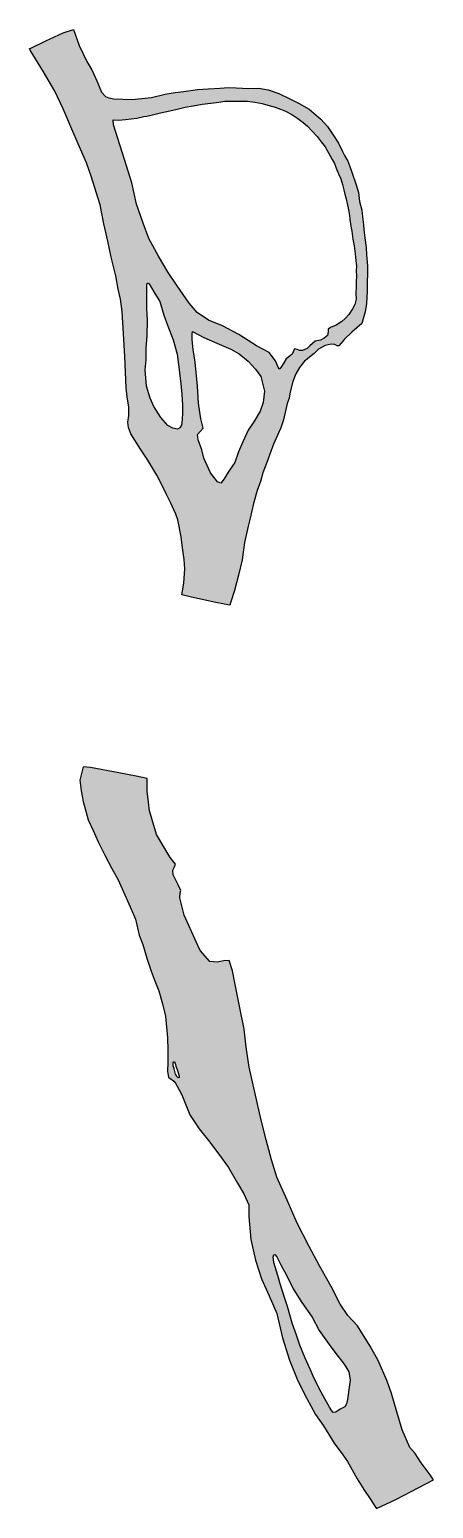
# Model space of a CAD drawing. Header units: millimetres. Extents: x 404993 to 513577, y 9044737 to 9162921.
# Drawn here: x 503773 to 513577, y 9127034 to 9162921 of the extents above; entities that cross this region are included whole.
import ezdxf

# ---------------------------------------------------------------- set-up
doc = ezdxf.new("R2010")
doc.units = ezdxf.units.MM
doc.layers.add('Mirari', color=8, linetype='Continuous')
doc.layers.add('Salomão', color=7, linetype='Continuous')

msp = doc.modelspace()

# ---------------------------------------------------------------- hatches: boundary and pattern name
at = {"layer": 'Mirari'}
h = msp.add_hatch(color=256, dxfattribs=at)
h.dxf.hatch_style = 1
h.paths.add_polyline_path([(507263, 9137776), (507257, 9137831), (507260, 9137863), (507265, 9137875), (507286, 9137875), (507305, 9137836), (507322, 9137766), (507354, 9137685), (507382, 9137605), (507407, 9137533), (507407, 9137492), (507384, 9137485), (507352, 9137514), (507316, 9137573), (507280, 9137699)], flags=16)
h.paths.add_polyline_path([(510981, 9129621), (510850, 9129855), (510682, 9130188), (510584, 9130417), (510467, 9130684), (510336, 9130993), (510253, 9131235), (510149, 9131530), (510036, 9131933), (509958, 9132153), (509856, 9132481), (509801, 9132690), (509700, 9133001), (509692, 9133073), (509690, 9133135), (509702, 9133188), (509727, 9133192), (509772, 9133143), (509883, 9132925), (510006, 9132711), (510174, 9132366), (510381, 9132033), (510637, 9131673), (510805, 9131349), (511047, 9131011), (511231, 9130757), (511383, 9130564), (511454, 9130467), (511524, 9130345), (511555, 9130144), (511526, 9129920), (511487, 9129675), (511463, 9129575), (511428, 9129499), (511315, 9129439), (511206, 9129369), (511145, 9129365), (511110, 9129406), (511054, 9129492), (511014, 9129562)], flags=16)
h.paths.add_polyline_path([(512196, 9127034), (512661, 9127254), (513038, 9127444), (513577, 9127731), (513497, 9127851), (513280, 9128143), (513130, 9128366), (513001, 9128510), (512817, 9128938), (512689, 9129374), (512557, 9129821), (512450, 9130123), (512238, 9130627), (512039, 9130972), (511736, 9131461), (511502, 9131714), (511315, 9131992), (511098, 9132417), (510813, 9132924), (510561, 9133389), (510270, 9133960), (510025, 9134511), (509779, 9135070), (509648, 9135495), (509516, 9135981), (509393, 9136458), (509240, 9137133), (509102, 9137742), (509029, 9138224), (508983, 9138665), (508872, 9139220), (508771, 9139704), (508703, 9140079), (508618, 9140327), (508489, 9140324), (508330, 9140287), (508146, 9140306), (507916, 9140575), (507824, 9140763), (507524, 9141430), (507419, 9141851), (507429, 9141973), (507444, 9142025), (507392, 9142154), (507260, 9142411), (507248, 9142524), (507294, 9142601), (507318, 9142668), (507186, 9142832), (506858, 9143389), (506748, 9143747), (506683, 9143963), (506659, 9144171), (506625, 9144440), (506625, 9144746), (506358, 9144800), (505939, 9144885), (505253, 9145011), (505072, 9145029), (504995, 9144705), (505029, 9144448), (505072, 9144191), (505194, 9143745), (505314, 9143488), (505448, 9143191), (505599, 9142889), (505773, 9142565), (505920, 9142284), (506055, 9141999), (506218, 9141633), (506346, 9141333), (506432, 9140944), (506524, 9140716), (506616, 9140386), (506724, 9140070), (506797, 9139875), (506911, 9139597), (506999, 9139276), (507070, 9138982), (507122, 9138454), (507131, 9138157), (507128, 9137873), (507122, 9137639), (507146, 9137501), (507302, 9137382), (507471, 9137073), (507661, 9136588), (507894, 9136242), (508115, 9135964), (508366, 9135628), (508602, 9135304), (508820, 9134928), (508973, 9134668), (509092, 9134405), (509092, 9134121), (509148, 9133561), (509258, 9133056), (509402, 9132607), (509589, 9132189), (509779, 9131766), (509917, 9131171), (510082, 9130635), (510288, 9130132), (510502, 9129700), (510714, 9129310), (510905, 9129040), (511168, 9128618), (511379, 9128336), (511490, 9128173), (511726, 9127748), (511888, 9127497), (512060, 9127244), (512152, 9127088)])
at = {"layer": 'Salomão'}
h = msp.add_hatch(color=256, dxfattribs=at)
h.dxf.hatch_style = 1
h.paths.add_polyline_path([(505804, 9160728), (505930, 9160726), (506103, 9160736), (506377, 9160771), (506545, 9160811), (506617, 9160823), (506789, 9160860), (506954, 9160897), (507176, 9160951), (507356, 9160986), (507554, 9161038), (507742, 9161068), (507965, 9161107), (508171, 9161139), (508366, 9161161), (508510, 9161182), (508740, 9161187), (508909, 9161184), (509061, 9161180), (509245, 9161158), (509416, 9161126), (509559, 9161087), (509707, 9161049), (509865, 9160993), (509982, 9160940), (510140, 9160860), (510285, 9160762), (510415, 9160665), (510518, 9160575), (510632, 9160454), (510753, 9160323), (510851, 9160198), (510946, 9160079), (511001, 9159985), (511063, 9159872), (511116, 9159765), (511175, 9159671), (511219, 9159560), (511276, 9159420), (511326, 9159300), (511371, 9159162), (511405, 9159030), (511428, 9158923), (511455, 9158810), (511486, 9158699), (511514, 9158546), (511539, 9158407), (511544, 9158309), (511573, 9158152), (511594, 9158027), (511621, 9157837), (511656, 9157676), (511674, 9157475), (511696, 9157315), (511707, 9157183), (511704, 9157065), (511707, 9156936), (511701, 9156805), (511701, 9156675), (511697, 9156520), (511701, 9156376), (511665, 9156248), (511612, 9156145), (511527, 9156005), (511438, 9155912), (511355, 9155834), (511212, 9155747), (511082, 9155688), (511022, 9155649), (511019, 9155589), (511003, 9155500), (510928, 9155430), (510832, 9155387), (510709, 9155358), (510579, 9155250), (510508, 9155180), (510402, 9155134), (510333, 9155134), (510268, 9155156), (510205, 9155177), (510199, 9155154), (510145, 9155048), (510069, 9154980), (509999, 9154928), (509948, 9154837), (509890, 9154748), (509848, 9154685), (509831, 9154685), (509807, 9154725), (509740, 9154886), (509593, 9155081), (509282, 9155244), (508850, 9155520), (508456, 9155735), (508115, 9155873), (507842, 9156052), (507644, 9156284), (507353, 9156706), (507139, 9157023), (506900, 9157419), (506670, 9157851), (506532, 9158223), (506366, 9158687), (506258, 9159203), (506080, 9159771), (505912, 9160278), (505811, 9160613)], flags=16)
h.paths.add_polyline_path([(507730, 9155596), (508004, 9155447), (508316, 9155311), (508655, 9155164), (508863, 9155052), (509083, 9154874), (509257, 9154683), (509384, 9154498), (509476, 9154145), (509442, 9153873), (509369, 9153662), (509215, 9153402), (509081, 9153198), (508952, 9152915), (508849, 9152673), (508753, 9152417), (508595, 9152177), (508499, 9152022), (508414, 9151917), (508336, 9151946), (508163, 9152162), (508002, 9152517), (507957, 9152724), (507866, 9152963), (507850, 9153094), (507913, 9153170), (507986, 9153252), (507930, 9153478), (507877, 9153856), (507851, 9154269), (507794, 9154853), (507741, 9155158), (507723, 9155390), (507719, 9155535)], flags=16)
h.paths.add_polyline_path([(506618, 9156442), (506616, 9156589), (506618, 9156717), (506629, 9156766), (506648, 9156768), (506676, 9156747), (506787, 9156554), (506934, 9156321), (507036, 9155990), (507121, 9155748), (507257, 9155392), (507360, 9155046), (507383, 9154861), (507446, 9154327), (507472, 9154076), (507483, 9153803), (507489, 9153621), (507476, 9153457), (507460, 9153325), (507418, 9153259), (507366, 9153227), (507252, 9153246), (507129, 9153313), (506957, 9153507), (506789, 9153778), (506703, 9153976), (506612, 9154267), (506583, 9154661), (506605, 9154907), (506607, 9155178), (506630, 9155494), (506633, 9155858), (506623, 9156160), (506623, 9156372)], flags=16)
h.paths.add_polyline_path([(503786, 9162465), (504172, 9162645), (504591, 9162839), (504840, 9162921), (504977, 9162532), (505160, 9162149), (505285, 9161942), (505403, 9161680), (505520, 9161398), (505615, 9161295), (505701, 9161263), (505819, 9161237), (506266, 9161224), (506735, 9161275), (507063, 9161352), (507309, 9161396), (507514, 9161421), (507846, 9161465), (508110, 9161481), (508389, 9161500), (508601, 9161515), (508785, 9161509), (509092, 9161492), (509339, 9161500), (509563, 9161456), (509827, 9161368), (510089, 9161237), (510317, 9161128), (510562, 9160992), (510840, 9160748), (511004, 9160571), (511134, 9160373), (511274, 9160162), (511372, 9159959), (511416, 9159863), (511498, 9159730), (511550, 9159600), (511596, 9159464), (511703, 9159150), (511755, 9158964), (511786, 9158746), (511837, 9158538), (511858, 9158373), (511883, 9158185), (511891, 9158064), (511914, 9157871), (511948, 9157630), (511954, 9157453), (511973, 9157190), (511979, 9156973), (511969, 9156814), (511967, 9156576), (511954, 9156271), (511918, 9156075), (511837, 9155792), (511600, 9155576), (511422, 9155411), (511334, 9155312), (511284, 9155249), (511242, 9155249), (511180, 9155281), (511094, 9155285), (510950, 9155251), (510789, 9155164), (510680, 9155061), (510445, 9154874), (510328, 9154724), (510236, 9154563), (510165, 9154383), (510100, 9154133), (510074, 9153977), (510030, 9153847), (509936, 9153451), (509869, 9153257), (509802, 9153098), (509695, 9152861), (509605, 9152620), (509532, 9152413), (509436, 9152163), (509377, 9151954), (509302, 9151735), (509209, 9151419), (509127, 9151064), (509078, 9150868), (508994, 9150477), (508930, 9150055), (508846, 9149684), (508744, 9149311), (508660, 9149035), (508638, 9148956), (508291, 9149018), (507704, 9149151), (507473, 9149204), (507520, 9149485), (507541, 9149836), (507522, 9150064), (507488, 9150346), (507454, 9150611), (507373, 9151020), (507325, 9151162), (507202, 9151427), (507100, 9151642), (506996, 9151853), (506863, 9152106), (506642, 9152470), (506464, 9152736), (506233, 9153110), (506175, 9153266), (506158, 9153395), (506180, 9153556), (506180, 9153761), (506146, 9154010), (506122, 9154226), (506099, 9154604), (506082, 9154989), (506054, 9155540), (506018, 9156079), (505978, 9156382), (505927, 9156620), (505868, 9156946), (505757, 9157397), (505671, 9157788), (505575, 9158206), (505488, 9158668), (505393, 9158977), (505276, 9159336), (505156, 9159685), (504950, 9160150), (504799, 9160503), (504591, 9160998), (504384, 9161424), (504108, 9161892), (503854, 9162313), (503790, 9162418), (503773, 9162459)])

# ---------------------------------------------------------------- linework, layer by layer
at = {"layer": 'Mirari'}
for points in [[(512196, 9127034), (512661, 9127254), (513038, 9127444), (513577, 9127731), (513497, 9127851), (513280, 9128143), (513130, 9128366), (513001, 9128510), (512817, 9128938), (512689, 9129374), (512557, 9129821), (512450, 9130123), (512238, 9130627), (512039, 9130972), (511736, 9131461), (511502, 9131714), (511315, 9131992), (511098, 9132417), (510813, 9132924), (510561, 9133389), (510270, 9133960), (510025, 9134511), (509779, 9135070), (509648, 9135495), (509516, 9135981), (509393, 9136458), (509240, 9137133), (509102, 9137742), (509029, 9138224), (508983, 9138665), (508872, 9139220), (508771, 9139704), (508703, 9140079), (508618, 9140327), (508489, 9140324), (508330, 9140287), (508146, 9140306), (507916, 9140575), (507824, 9140763), (507524, 9141430), (507419, 9141851), (507429, 9141973), (507444, 9142025), (507392, 9142154), (507260, 9142411), (507248, 9142524), (507294, 9142601), (507318, 9142668), (507186, 9142832), (506858, 9143389), (506748, 9143747), (506683, 9143963), (506659, 9144171), (506625, 9144440), (506625, 9144746), (506358, 9144800), (505939, 9144885), (505253, 9145011), (505072, 9145029), (504995, 9144705), (505029, 9144448), (505072, 9144191), (505194, 9143745), (505314, 9143488), (505448, 9143191), (505599, 9142889), (505773, 9142565), (505920, 9142284), (506055, 9141999), (506218, 9141633), (506346, 9141333), (506432, 9140944), (506524, 9140716), (506616, 9140386), (506724, 9140070), (506797, 9139875), (506911, 9139597), (506999, 9139276), (507070, 9138982), (507122, 9138454), (507131, 9138157), (507128, 9137873), (507122, 9137639), (507146, 9137501), (507302, 9137382), (507471, 9137073), (507661, 9136588), (507894, 9136242), (508115, 9135964), (508366, 9135628), (508602, 9135304), (508820, 9134928), (508973, 9134668), (509092, 9134405), (509092, 9134121), (509148, 9133561), (509258, 9133056), (509402, 9132607), (509589, 9132189), (509779, 9131766), (509917, 9131171), (510082, 9130635), (510288, 9130132), (510502, 9129700), (510714, 9129310), (510905, 9129040), (511168, 9128618), (511379, 9128336), (511490, 9128173), (511726, 9127748), (511888, 9127497), (512060, 9127244), (512152, 9127088)], [(507263, 9137776), (507257, 9137831), (507260, 9137863), (507265, 9137875), (507286, 9137875), (507305, 9137836), (507322, 9137766), (507354, 9137685), (507382, 9137605), (507407, 9137533), (507407, 9137492), (507384, 9137485), (507352, 9137514), (507316, 9137573), (507280, 9137699)], [(510981, 9129621), (510850, 9129855), (510682, 9130188), (510584, 9130417), (510467, 9130684), (510336, 9130993), (510253, 9131235), (510149, 9131530), (510036, 9131933), (509958, 9132153), (509856, 9132481), (509801, 9132690), (509700, 9133001), (509692, 9133073), (509690, 9133135), (509702, 9133188), (509727, 9133192), (509772, 9133143), (509883, 9132925), (510006, 9132711), (510174, 9132366), (510381, 9132033), (510637, 9131673), (510805, 9131349), (511047, 9131011), (511231, 9130757), (511383, 9130564), (511454, 9130467), (511524, 9130345), (511555, 9130144), (511526, 9129920), (511487, 9129675), (511463, 9129575), (511428, 9129499), (511315, 9129439), (511206, 9129369), (511145, 9129365), (511110, 9129406), (511054, 9129492), (511014, 9129562)]]:
    msp.add_lwpolyline(points, close=True, dxfattribs=at)
at = {"layer": 'Salomão'}
for points in [[(503786, 9162465), (504172, 9162645), (504591, 9162839), (504840, 9162921), (504977, 9162532), (505160, 9162149), (505285, 9161942), (505403, 9161680), (505520, 9161398), (505615, 9161295), (505701, 9161263), (505819, 9161237), (506266, 9161224), (506735, 9161275), (507063, 9161352), (507309, 9161396), (507514, 9161421), (507846, 9161465), (508110, 9161481), (508389, 9161500), (508601, 9161515), (508785, 9161509), (509092, 9161492), (509339, 9161500), (509563, 9161456), (509827, 9161368), (510089, 9161237), (510317, 9161128), (510562, 9160992), (510840, 9160748), (511004, 9160571), (511134, 9160373), (511274, 9160162), (511372, 9159959), (511416, 9159863), (511498, 9159730), (511550, 9159600), (511596, 9159464), (511703, 9159150), (511755, 9158964), (511786, 9158746), (511837, 9158538), (511858, 9158373), (511883, 9158185), (511891, 9158064), (511914, 9157871), (511948, 9157630), (511954, 9157453), (511973, 9157190), (511979, 9156973), (511969, 9156814), (511967, 9156576), (511954, 9156271), (511918, 9156075), (511837, 9155792), (511600, 9155576), (511422, 9155411), (511334, 9155312), (511284, 9155249), (511242, 9155249), (511180, 9155281), (511094, 9155285), (510950, 9155251), (510789, 9155164), (510680, 9155061), (510445, 9154874), (510328, 9154724), (510236, 9154563), (510165, 9154383), (510100, 9154133), (510074, 9153977), (510030, 9153847), (509936, 9153451), (509869, 9153257), (509802, 9153098), (509695, 9152861), (509605, 9152620), (509532, 9152413), (509436, 9152163), (509377, 9151954), (509302, 9151735), (509209, 9151419), (509127, 9151064), (509078, 9150868), (508994, 9150477), (508930, 9150055), (508846, 9149684), (508744, 9149311), (508660, 9149035), (508638, 9148956), (508291, 9149018), (507704, 9149151), (507473, 9149204), (507520, 9149485), (507541, 9149836), (507522, 9150064), (507488, 9150346), (507454, 9150611), (507373, 9151020), (507325, 9151162), (507202, 9151427), (507100, 9151642), (506996, 9151853), (506863, 9152106), (506642, 9152470), (506464, 9152736), (506233, 9153110), (506175, 9153266), (506158, 9153395), (506180, 9153556), (506180, 9153761), (506146, 9154010), (506122, 9154226), (506099, 9154604), (506082, 9154989), (506054, 9155540), (506018, 9156079), (505978, 9156382), (505927, 9156620), (505868, 9156946), (505757, 9157397), (505671, 9157788), (505575, 9158206), (505488, 9158668), (505393, 9158977), (505276, 9159336), (505156, 9159685), (504950, 9160150), (504799, 9160503), (504591, 9160998), (504384, 9161424), (504108, 9161892), (503854, 9162313), (503790, 9162418), (503773, 9162459)], [(505804, 9160728), (505930, 9160726), (506103, 9160736), (506377, 9160771), (506545, 9160811), (506617, 9160823), (506789, 9160860), (506954, 9160897), (507176, 9160951), (507356, 9160986), (507554, 9161038), (507742, 9161068), (507965, 9161107), (508171, 9161139), (508366, 9161161), (508510, 9161182), (508740, 9161187), (508909, 9161184), (509061, 9161180), (509245, 9161158), (509416, 9161126), (509559, 9161087), (509707, 9161049), (509865, 9160993), (509982, 9160940), (510140, 9160860), (510285, 9160762), (510415, 9160665), (510518, 9160575), (510632, 9160454), (510753, 9160323), (510851, 9160198), (510946, 9160079), (511001, 9159985), (511063, 9159872), (511116, 9159765), (511175, 9159671), (511219, 9159560), (511276, 9159420), (511326, 9159300), (511371, 9159162), (511405, 9159030), (511428, 9158923), (511455, 9158810), (511486, 9158699), (511514, 9158546), (511539, 9158407), (511544, 9158309), (511573, 9158152), (511594, 9158027), (511621, 9157837), (511656, 9157676), (511674, 9157475), (511696, 9157315), (511707, 9157183), (511704, 9157065), (511707, 9156936), (511701, 9156805), (511701, 9156675), (511697, 9156520), (511701, 9156376), (511665, 9156248), (511612, 9156145), (511527, 9156005), (511438, 9155912), (511355, 9155834), (511212, 9155747), (511082, 9155688), (511022, 9155649), (511019, 9155589), (511003, 9155500), (510928, 9155430), (510832, 9155387), (510709, 9155358), (510579, 9155250), (510508, 9155180), (510402, 9155134), (510333, 9155134), (510268, 9155156), (510205, 9155177), (510199, 9155154), (510145, 9155048), (510069, 9154980), (509999, 9154928), (509948, 9154837), (509890, 9154748), (509848, 9154685), (509831, 9154685), (509807, 9154725), (509740, 9154886), (509593, 9155081), (509282, 9155244), (508850, 9155520), (508456, 9155735), (508115, 9155873), (507842, 9156052), (507644, 9156284), (507353, 9156706), (507139, 9157023), (506900, 9157419), (506670, 9157851), (506532, 9158223), (506366, 9158687), (506258, 9159203), (506080, 9159771), (505912, 9160278), (505811, 9160613)], [(506618, 9156442), (506616, 9156589), (506618, 9156717), (506629, 9156766), (506648, 9156768), (506676, 9156747), (506787, 9156554), (506934, 9156321), (507036, 9155990), (507121, 9155748), (507257, 9155392), (507360, 9155046), (507383, 9154861), (507446, 9154327), (507472, 9154076), (507483, 9153803), (507489, 9153621), (507476, 9153457), (507460, 9153325), (507418, 9153259), (507366, 9153227), (507252, 9153246), (507129, 9153313), (506957, 9153507), (506789, 9153778), (506703, 9153976), (506612, 9154267), (506583, 9154661), (506605, 9154907), (506607, 9155178), (506630, 9155494), (506633, 9155858), (506623, 9156160), (506623, 9156372)], [(507730, 9155596), (508004, 9155447), (508316, 9155311), (508655, 9155164), (508863, 9155052), (509083, 9154874), (509257, 9154683), (509384, 9154498), (509476, 9154145), (509442, 9153873), (509369, 9153662), (509215, 9153402), (509081, 9153198), (508952, 9152915), (508849, 9152673), (508753, 9152417), (508595, 9152177), (508499, 9152022), (508414, 9151917), (508336, 9151946), (508163, 9152162), (508002, 9152517), (507957, 9152724), (507866, 9152963), (507850, 9153094), (507913, 9153170), (507986, 9153252), (507930, 9153478), (507877, 9153856), (507851, 9154269), (507794, 9154853), (507741, 9155158), (507723, 9155390), (507719, 9155535)]]:
    msp.add_lwpolyline(points, close=True, dxfattribs=at)

doc.saveas('drawing.dxf')
